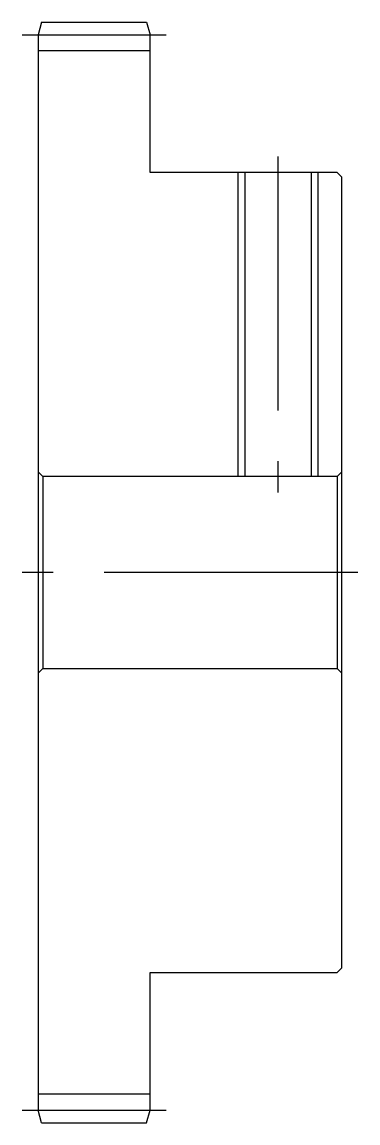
# Model space of a CAD drawing. Extents: x -1 to 109, y -8 to 80.
# Drawn here: x 87.8 to 108.8, y 10 to 78.8 of the extents above; entities that cross this region are included whole.
import ezdxf

# ---------------------------------------------------------------- set-up
doc = ezdxf.new("R2010")
doc.units = 0
doc.header["$LTSCALE"] = 0.5
doc.linetypes.add('CENTER', pattern=[50.8, 31.75, -6.35, 6.35, -6.35])
for name, color, linetype in [('MSM_CENTER', 1, 'CENTER'), ('MSM_CONTINUOUS', 7, 'CONTINUOUS'), ('MSM_NARROW', 5, 'CONTINUOUS')]:
    doc.layers.add(name, color=color, linetype=linetype)

msp = doc.modelspace()

# ---------------------------------------------------------------- linework, layer by layer
at = {"layer": 'MSM_CENTER'}
for p, q in [((87.8, 78), (96.8, 78)), ((103.8, 70.4), (103.8, 49.4)), ((108.8, 44.4), (87.8, 44.4)), ((87.8, 10.8), (96.8, 10.8))]:
    msp.add_line(p, q, dxfattribs=at)
at = {"layer": 'MSM_CONTINUOUS'}
for p, q in [((89.014, 78.8), (88.8, 78)), ((89.014, 78.8), (95.586, 78.8)), ((95.586, 78.8), (95.8, 78)), ((88.8, 78), (88.8, 10.8)), ((95.8, 69.4), (95.8, 78)), ((95.8, 77), (88.8, 77)), ((107.5, 69.4), (95.8, 69.4)), ((101.733, 69.4), (101.733, 50.4)), ((105.867, 69.4), (105.867, 50.4)), ((107.8, 69.1), (107.5, 69.4)), ((107.8, 19.7), (107.8, 69.1)), ((88.8, 50.7), (89.1, 50.4)), ((89.1, 50.4), (89.1, 38.4)), ((107.5, 50.4), (89.1, 50.4)), ((107.5, 50.4), (107.8, 50.7)), ((107.5, 50.4), (107.5, 38.4)), ((89.1, 38.4), (88.8, 38.1)), ((89.1, 38.4), (107.5, 38.4)), ((107.8, 38.1), (107.5, 38.4)), ((95.8, 10.8), (95.8, 19.4)), ((95.8, 19.4), (107.5, 19.4)), ((107.5, 19.4), (107.8, 19.7)), ((95.8, 11.8), (88.8, 11.8)), ((89.014, 10), (88.8, 10.8)), ((95.586, 10), (95.8, 10.8)), ((89.014, 10), (95.586, 10))]:
    msp.add_line(p, q, dxfattribs=at)
at = {"layer": 'MSM_NARROW'}
for p, q in [((101.3, 69.4), (101.3, 50.4)), ((106.3, 69.4), (106.3, 50.4))]:
    msp.add_line(p, q, dxfattribs=at)

doc.saveas('drawing.dxf')
